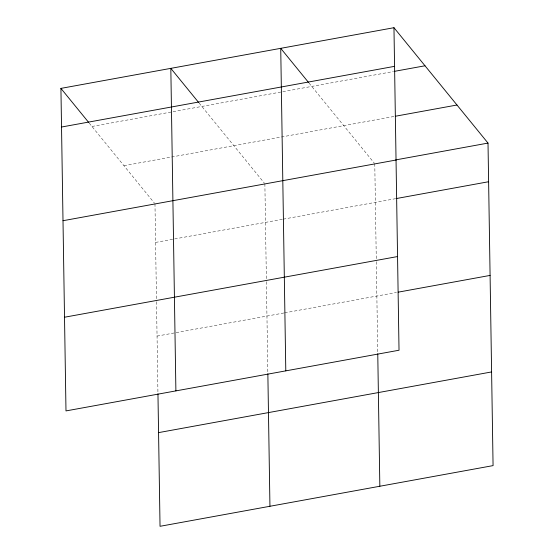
<?xml version="1.0" encoding="UTF-8"?>
<svg xmlns="http://www.w3.org/2000/svg" width="554" height="554" viewBox="0 0 554 554"><rect width="100%" height="100%" fill="white"/><g stroke="black" fill="none" stroke-linecap="round" stroke-linejoin="round"><path stroke-width="0.42" stroke-dasharray="2.77 2.08" d="M91.957 126.464L393.499 71.514M123.937 165.694L393.97 116.485M155.577 242.417L282.388 219.308M283.233 219.155L395.819 198.637M157.052 336.098L283.863 312.989M284.708 312.837L396.435 292.477M309.042 83.072L374.234 163.049M199.142 103.092L264.327 183.076M89.236 123.12L154.428 203.103M374.774 163.721L376.304 260.809M376.318 261.668L377.752 352.926M264.874 183.741L266.398 280.83M266.412 281.695L267.845 372.946M154.975 203.768L156.498 300.857M156.512 301.715L157.945 392.973"/><path stroke-width="0.83" d="M393.963 27.7L399.025 350.232L65.988 410.916L60.926 88.384L393.963 27.7L488.012 143.084L493.074 465.616L160.037 526.3L157.959 393.839M61.529 127.025L394.566 66.341M394.351 71.362L424.994 65.781M395.674 116.181L456.974 105.011M396.062 159.843L488.012 143.084M63.004 220.714L396.041 160.03M396.671 198.484L488.614 181.733M64.52 317.234L397.557 256.55M398.139 292.166L490.089 275.414M158.569 432.619L491.606 371.935M308.495 82.401L280.726 48.33L285.795 370.861M198.595 102.428L170.826 68.357L175.895 390.889M60.926 88.384L88.695 122.455M377.766 353.784L379.843 486.246M267.859 373.811L269.943 506.273"/></g></svg>
